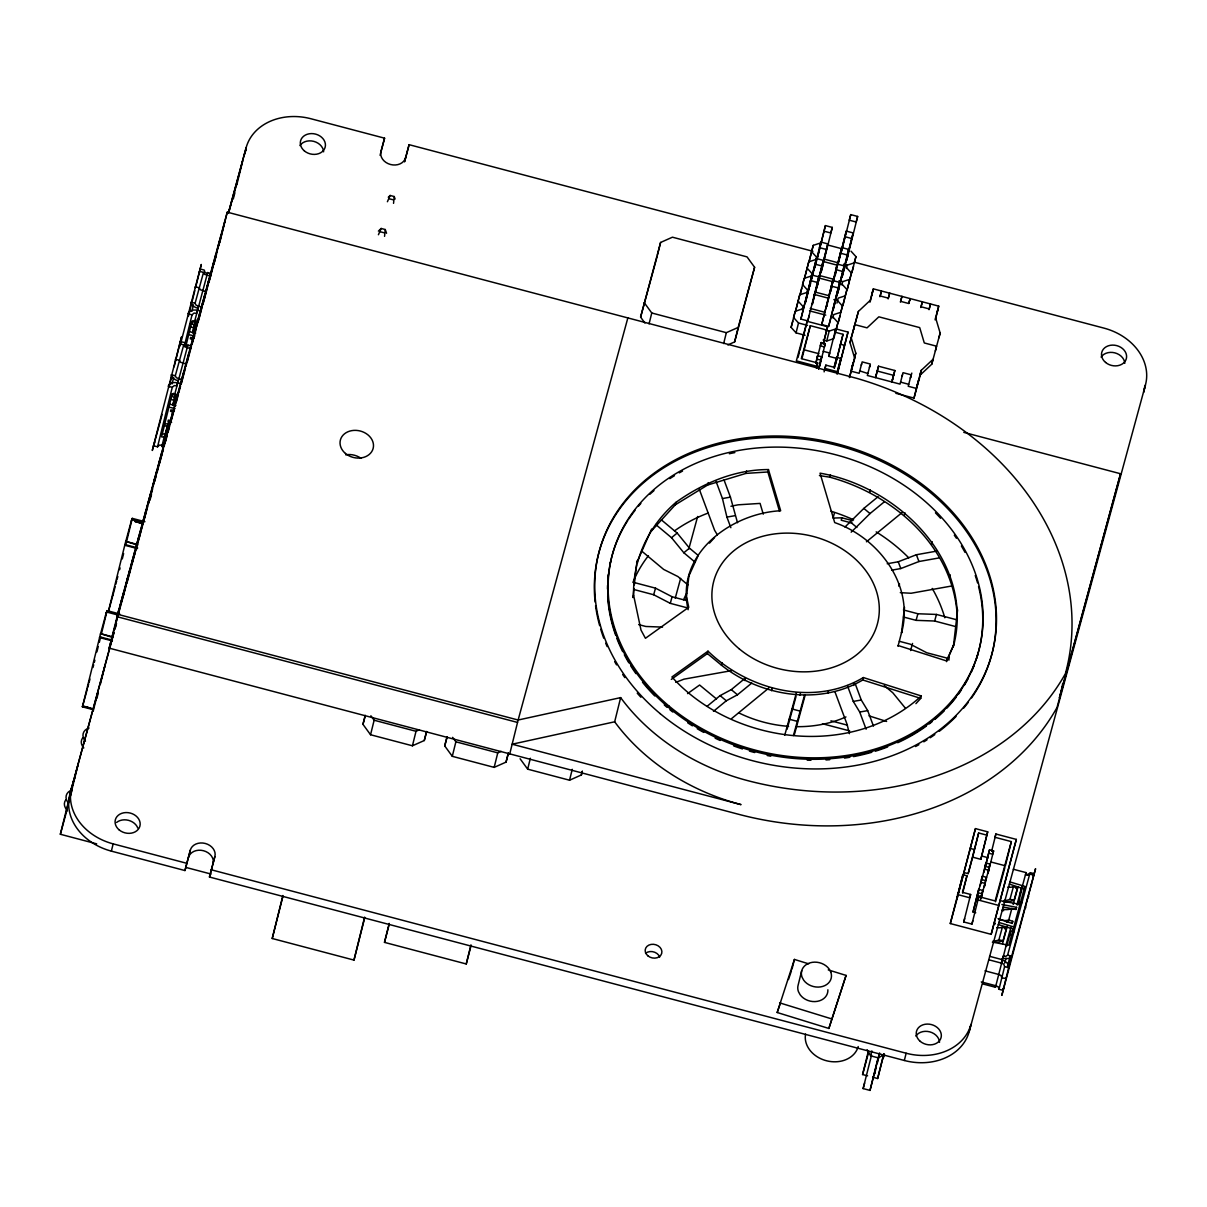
<?xml version="1.0" encoding="UTF-8"?>
<svg xmlns="http://www.w3.org/2000/svg" width="1207" height="1207" viewBox="0 0 1207 1207"><rect width="100%" height="100%" fill="white"/><g stroke="black" fill="none" stroke-linecap="round" stroke-linejoin="round"><path stroke-width="1.5" d="M633.947 588.488L632.996 597.556L633.584 595.142C632.709 559.294 648.913 525.709 675.86 502.414C702.866 483.102 734.852 469.523 768.452 469.568L780.673 510.727C730.25 513.473 675.271 554.481 688.141 609.716M634.324 584.852L636.421 564.891M686.074 599.954L689.106 574.366M904.526 607.408L901.493 633.011C914.74 585.395 878.666 537.749 834.686 522.586L820.036 473.159C897.631 486.632 974.23 560.289 953.983 644.282L946.575 661.647M953.379 646.711L957.604 609.807M1003.53 989.182L1003.409 988.05M1025.724 907.83L1025.618 906.698M106.865 611.557L106.638 612.628M119.749 613.986L107.106 610.636L101.539 633.313M132.046 519.282L125.83 544.613M144.931 521.696L132.287 518.361L131.819 520.338M937.07 312.613L938.744 306.14L873.355 288.865L871.68 295.353M859.64 371.409L862.16 361.889L870.338 364.046L867.335 375.468L900.045 384.113L903.032 372.676L911.21 374.834L908.222 386.27L916.385 388.428L914.001 398.099L895.835 393.301M861.692 363.79L861.255 365.178M881.472 291.279L880.144 295.971L888.322 298.129L889.68 293.21M889.695 293.18L889.514 293.95M875.935 375.981L878.515 366.204L894.855 370.519L891.867 381.955M901.961 296.424L901.78 297.194M902.564 374.577L902.142 375.981M1006.019 978.424L1001.795 977.957L1000.965 975.452L998.611 974.426L984.987 970.835M117.411 614.876L106.563 612.009L106.125 613.775L107.106 610.636M131.593 520.579L131.744 519.719L142.592 522.586M187.734 345.821L187.9 345.051L191.521 346.032M211.3 273.521L207.664 272.571L207.438 273.597L205.084 272.586L204.255 270.081L200.166 268.995L200.151 270.504M982.739 983.916L995.458 987.266L1006.321 944.809L1008.841 945.202L1024.879 886.406L1009.852 881.895M1026.056 872.586L1025.694 874.124L1028.243 874.396L1030.235 872.646L1034.324 873.717L1033.569 875.03M869.734 366.46L869.915 365.691L869.432 367.335M922.223 302.58L922.404 301.825L921.016 306.759L929.194 308.917L930.552 303.998L930.401 304.737M910.606 377.248L910.787 376.493L910.319 378.138M112.447 640.178L99.759 636.828L82.423 706.834L93.301 709.701M87.915 707.046L82.634 706.216L91.234 708.494M112.492 637.387L100.588 633.675L112.628 636.858M96.922 651.901L98.25 646.545M99.321 642.275L100.649 636.889M108.253 611.994L124.94 544.538L137.628 547.887M137.673 545.096L125.769 541.385L137.794 544.568M122.284 558.932L123.612 553.56M169.191 386.708L171.877 375.86M174.125 366.822L181.503 336.979L152.293 450.467L162.115 414.469M179.934 346.183L201.297 264.469L195.7 287.085M854.767 262.326L1103.983 328.123A54.964 44.403 13.9 0 1 1145.428 385.003L969.176 1031.668A54.964 44.403 13.9 0 1 904.345 1060.485L209.46 877.021L214.861 856.593A12.689 10.244 13.9 0 0 205.296 843.467A12.689 10.244 13.9 0 0 190.329 850.12L184.943 870.549L111.361 851.131A54.964 44.403 13.9 0 1 69.915 794.251L113.835 632.589M96.681 843.859L60.35 834.263L73.521 781.065M188.533 316.008L194.795 290.691M67.652 806.427L65.978 813.201L66.883 809.897A10.576 8.54 13.9 0 1 65.766 799.849M172.073 383.932L173.702 377.338M67.305 808.207L68.135 804.813M69.282 800.226L68.558 803.123A10.576 8.54 13.9 0 1 72.148 789.936M70.232 796.394L71.877 789.695M77.716 766.128L72.299 788.02M154.209 444.417L153.47 445.73L157.544 446.816L172.269 387.341L174.261 385.576L176.81 385.863L178.183 380.793L178.727 378.621L176.328 377.7L175.302 375.769L183.72 344.9L179.632 343.814L179.752 344.946M191.853 311.421L193.482 304.828M93.241 710.968L94.84 704.511M95.202 703.198L98.22 690.977M96.907 698.295L98.235 692.969M100.422 684.097L104.813 666.37M963.774 432.362L1120.549 473.748L1057 707.543A284.671 230.009 13.9 0 1 738.654 814.303L109.173 648.129L118.754 610.093M115.766 623.506L122.345 596.907M184.475 345.474L192.049 314.831L194.04 313.066L196.605 313.352L198.506 306.11L196.107 305.19L195.096 303.259L203.515 272.39L199.427 271.303L199.532 272.435M117.999 615.148L124.155 590.314M121.605 601.961L127.746 577.142M122.963 597.148L129.541 570.549M173.37 393.286L172.556 396.575L174.909 397.601L174.11 400.573L171.077 399.261M126.554 583.962L133.147 557.362M128.802 575.588L134.943 550.769M132.393 562.417L138.533 537.583M185.848 346.213L192.019 321.243L198.25 322.329M133.751 557.589L140.329 530.989M137.357 544.402L143.935 517.803M139.152 537.824L145.73 511.225M161.647 433.826L164.937 434.188L161.798 446.575L162.281 444.93M164.122 437.16L161.572 436.874L172.239 393.754L174.789 394.04L187.885 345.081M142.743 524.638L149.336 498.038M189.831 324.442L192.335 324.064L193.15 320.775M144.538 518.044L151.131 491.445M148.582 503.078L154.722 478.259M168.226 423.355L165.963 432.498L168.376 423.672M172.752 405.054L175.468 394.07M149.94 498.265L156.518 471.665M172.903 405.371L175.619 394.387M153.53 485.078L160.124 458.479M155.778 476.72L161.919 451.886M159.369 463.533L165.51 438.714M194.583 321.53L207.664 272.571M160.727 458.72L167.32 432.121M164.333 445.534L170.911 418.935M167.879 431.85L172.707 412.341M192.532 332.544L195.715 319.719M171.53 419.161L178.108 392.562M192.682 332.86L195.851 320.036M175.121 405.974L183.494 372.782M180.959 384.43L188.895 353.017M185.908 366.43L194.297 333.238M191.747 344.885L199.683 313.458M196.696 326.871L203.289 300.271M198.944 318.512L205.084 293.693M202.535 305.326L208.675 280.507M203.892 300.513L210.486 273.914M207.498 287.326L214.077 260.727M209.731 278.968L215.872 254.134M213.322 265.781L219.478 240.947M214.695 260.953L221.273 234.354M218.723 246.002L224.864 221.183M219.749 242.532L227.263 212.16L856.744 378.349A287.628 232.393 13.9 0 1 1065.374 673.702A284.671 230.009 13.9 0 1 747.042 780.461A204.149 164.952 13.9 0 1 620.654 697.616L518.135 720.021L117.547 614.272M233.268 199.049L234.596 193.678M236.813 184.716L242.577 161.436M228.485 213.096L246.168 147.586A54.964 44.403 13.9 0 1 310.999 118.769L384.58 138.186L380.084 155.341M111.361 851.131L113.156 843.874A54.964 44.403 13.9 0 1 71.711 786.994M184.943 870.549L190.329 850.12M209.46 877.021L214.861 856.593M404.601 161.482L409.098 144.674L812.93 251.282M409.098 144.674L404.617 161.813M364.665 917.969L353.983 960.093L272.224 938.503L282.876 895.519M282.906 896.379L272.224 938.503M426.705 731.638L424.276 740.525L412.432 745.79L370.549 734.746L362.96 724.336L365.208 715.268M370.549 734.746L374.14 720.232L370.881 715.781M353.983 960.093L364.62 917.109M412.432 745.79L416.023 731.291L419.402 729.782M424.276 740.525L426.524 731.457M471.077 945.443L466.249 963.971L384.49 942.38L389.197 923.385M389.333 923.868L384.49 942.38M508.449 753.228L506.035 762.115L494.176 767.38L452.293 756.321L444.719 745.926L446.967 736.858M452.293 756.321L455.884 741.807L452.64 737.356M494.176 767.38L497.767 752.866L501.146 751.373M506.035 762.115L508.268 753.047M509.761 753.877L518.135 720.021L627.851 317.924M466.249 963.971L470.941 944.96M581.397 774.939L582.302 771.318L581.397 774.939L569.553 780.22L527.67 769.161L530.356 758.268M644.93 323.038L640.6 317.094L660.591 242.456L672.45 237.191L747.027 256.88L754.601 267.275L734.61 341.928L727.836 344.93M657.453 255.145L660.591 242.456M649.064 323.868L651.765 312.99L644.191 302.595M569.553 780.22L572.239 769.327M637.205 560.667L636.617 563.081L651.629 529.028M614.665 721.801A204.149 164.952 13.9 0 0 741.053 804.631L512.145 744.206L614.665 721.801L620.654 697.616M651.026 531.442L675.256 504.828L675.86 502.414M723.657 343.557L726.342 332.679L738.201 327.414L754.601 267.275M734.61 341.928L738.201 327.414M675.256 504.828L707.649 485.018L708.237 482.604M707.649 485.018L745.986 473.385L746.575 470.971M671.318 679.39L707.393 653.575L707.996 651.161C747.872 690.057 813.593 707.166 863.352 677.549L921.318 695.971L920.715 698.385L915.932 703.651M805.084 335.259L796.062 332.876L791.113 327.384L795.247 311.285L802.338 308.962M799.743 294.795L795.609 310.908L799.743 294.795L806.834 292.486M811.33 276.011L804.254 278.319L800.105 294.433L801.795 288.201M808.75 261.844L804.601 277.942L808.75 261.844L815.826 259.52M813.246 245.353L809.097 261.466L813.246 245.353L820.322 243.045M796.062 332.876L798.506 322.993L793.557 317.501L795.247 311.285M802.187 309.807L803.002 306.518L798.053 301.026M806.683 293.331L807.498 290.042L802.549 284.55L804.254 278.319M800.89 319.07L811.919 275.045L818.814 276.856L807.785 320.896L800.89 319.07L811.919 275.045M811.179 276.856L811.994 273.551L807.045 268.06M815.676 260.365L816.49 257.076L811.542 251.584M823.31 260.38L812.281 304.42L823.31 260.38L816.415 258.554L805.386 302.595L806.895 297.043M807.332 295.293L816.415 258.554M811.179 280.869L820.911 242.079L827.806 243.905L816.777 287.93L827.806 243.905M814.8 267.894L825.407 225.603L832.302 227.414L821.273 271.454L822.782 265.902M817.184 258.826L825.407 225.603M779.541 511.361L767.863 471.982L768.452 469.568M863.352 677.549L862.764 679.963C818.965 706.05 760.35 696.137 721.469 665.193L722.058 662.779M799.954 350.317L807.136 321.303L827.58 326.705L823.295 343.965M801.976 358.539L810.319 325.679L826.674 329.994L823.249 343.814M821.741 324.577L832.77 280.537L839.665 282.363L830.144 320.836L828.621 326.403L821.741 324.577L832.77 280.537M826.659 306.352L837.266 264.061L844.161 265.887L833.117 309.912L844.161 265.887M830.733 291.626L832.03 286.376M832.89 282.876L841.762 247.586L848.657 249.396L837.613 293.437L839.137 287.885M833.102 282.559L841.762 247.586M837.824 264.65L846.258 231.11L853.153 232.921L842.109 276.961L853.153 232.921M838.035 264.333L846.258 231.11M841.445 251.66L850.754 214.62L857.649 216.445L846.605 260.486L848.129 254.918M815.841 362.749L817.592 355.718L821.68 356.789L818.633 369.101M815.932 363.413L821.182 342.532L825.271 343.618L819.583 366.249L820.488 362.96M816.4 368.135L817.682 362.96L801.327 358.645L810.319 325.679M828.621 326.403L839.665 282.363M818.602 368.889L821.68 356.789M823.129 340.027L826.735 340.978L829.179 331.095L836.255 328.772L837.96 322.556L833.011 317.064M832.86 317.909L833.675 314.62L840.751 312.296L842.456 306.065L837.507 300.573L833.886 299.623M836.949 303.078L838.171 298.129L845.247 295.821L846.952 289.589L842.003 284.098M841.852 284.943L842.667 281.653L849.743 279.345L851.448 273.114L846.499 267.622M846.348 268.467L847.163 265.178L854.239 262.854L855.944 256.638L850.995 251.147M744.81 680.552L745.413 678.138M824.109 371.862L825.86 365.118L834.037 367.275L836.723 357.378L840.811 358.464L836.964 374.004M824.577 370.293L825.86 365.118M835.244 365.087L837.039 358.494L828.862 356.337L835.742 328.862L848.008 332.091L837.402 373.702M836.255 328.772L833.811 338.654L826.735 340.978M835.923 330.793L837.96 322.556M842.456 306.065L838.307 322.178L840.012 315.962M845.247 295.821L842.803 305.703L846.952 289.589M849.743 279.345L847.299 289.227L851.448 273.114M855.944 256.638L851.795 272.737L853.5 266.521M834.158 367.743L836.723 357.378M834.339 368.376L843.029 334.309L834.852 332.151L835.742 328.862M837.039 358.494L843.029 334.309M848.008 332.091L837.537 372.752M851.207 337.794L855.778 353.138L854.586 357.966L850.015 342.637L851.207 337.794L858.403 311.421L870.172 300.407M853.605 329.451L854.797 324.608L867.064 327.851L878.832 316.822L919.719 327.61L924.29 342.954L936.557 346.198L935.365 351.026M858.403 311.421L850.015 342.637M771.575 690.751L772.163 688.337M849.396 377.61L855.778 353.138M870.172 301.72L873.325 288.895M957 612.221C951.116 544.402 892.516 494.251 829.843 477.187L830.446 474.758M875.513 377.625L878.515 366.204M852.73 520.685L841.837 517.803L841.234 520.217L852.142 523.099M799.924 695.111L800.528 692.682M869.644 492.35L870.247 489.936M827.957 693.316L828.56 690.887M931.759 364.212L932.951 359.384L921.182 370.398L919.99 375.241L931.759 364.212L940.147 333.011L935.576 317.667M935.576 318.995L937.975 309.324M938.955 337.839L940.147 333.011M853.726 685.485L854.33 683.071M828.258 969.9L846.062 975.407L828.862 1028.455L777.187 1012.507L794.417 959.429L808.66 963.835M792.018 969.1L794.417 959.429M904.375 515.193L904.963 512.779M801.704 970.73L798.114 985.229A15.223 12.296 13.9 0 0 798.461 991.686L800.135 994.764A15.223 12.296 13.9 0 0 817.38 1001.342A15.223 12.296 13.9 0 0 827.881 989.8M898.928 586.3L899.532 583.886M931.638 544.161L932.226 541.732M828.862 1028.455L846.062 975.407M949.592 577.248L950.181 574.834M867.607 1075.859L862.583 1074.532L868.24 1051.674M884.535 1054.299L878.364 1057.875L870.639 1055.838L871.861 1050.89M879.586 1052.926L870.006 1090.404L863.126 1088.578L871.56 1055.039M870.006 1090.404L878.243 1057.166M876.237 1066.928L874.456 1074.139L875.437 1070.564M877.233 1063.488L879.058 1056.125M872.616 1077.187L877.64 1078.515L883.735 1053.892M883.931 1054.028L877.64 1078.515M883.962 1055.039L883.086 1058.554L884.067 1054.948M904.345 1060.485L906.14 1053.228A54.964 44.403 13.9 0 0 970.971 1024.411L969.176 1031.668M990.826 861.964L1005.371 865.796L1011.345 841.611L995.006 837.296L995.896 834.007L1016.339 839.408L991.173 934.339L950.286 923.551L962.869 874.758L966.958 875.829L962.688 893.105M962.869 874.758L956.879 898.928L975.452 828.606L987.718 831.849L980.838 859.324L972.661 857.166L978.651 832.981L986.828 835.138L980.838 859.324M975.452 828.606L958.554 893.255M964.076 872.57L968.165 873.642L978.651 832.981M972.827 920.805L971.922 924.109L963.759 921.952L970.639 894.478L962.462 892.305L966.958 875.829M975.754 912.748L973.038 912.024L978.711 889.393L982.8 890.464L980.627 899.26M978.711 889.393L973.038 912.024M976.629 898.853L982.317 876.207L986.406 877.278L981.155 898.174M980.22 885.666L985.908 863.02L989.996 864.106L984.308 886.738L985.214 883.449L981.125 882.362M983.826 872.48L989.514 849.834L993.602 850.92L987.914 873.551L988.805 870.262L984.716 869.176L989.514 849.834M971.922 924.109L978.817 896.635L995.156 900.95L1011.345 841.611M991.626 851.282L995.896 834.007M980.597 899.034L982.8 890.464M991.173 934.339L1016.339 839.408M1001.569 961.587L1002.368 958.343M1003.092 988.835L1003.077 990.343L998.989 989.272L1004.601 966.626L1003.771 964.121L1001.403 963.111L1003.273 955.959L1005.808 956.351L1007.604 955.159L1029.722 874.079L1033.811 875.15L1033.192 876.086M1145.428 385.003L1143.632 392.245A54.964 44.403 13.9 0 0 1144.704 386.542M998.551 919.131A10.622 6.231 20.7 0 0 1008.72 919.96L1012.733 921.303L1012.19 923.476L998.053 918.587M1009.369 936.33L1009.912 934.158M1001.901 904.481L1016.55 907.317L1016.007 909.49L1003.198 907.015M1020.232 893.331L1021.439 888.473M1009.324 884.067L1021.816 888.216L1026.041 872.601L1013.322 869.251M233.992 195.534L234.761 192.441M909.776 300.09L910.138 298.582L908.765 303.515L900.588 301.358L901.946 296.439M94.297 662.447L94.885 660.184M119.614 569.689L120.066 567.894M115.797 584.263L116.641 580.989M89.016 682.709L89.967 679.058M114.197 590.419L115.148 586.768M879.963 296.741L881.05 292.667M888.141 298.898L889.227 294.825M900.407 302.127L901.478 298.069M920.835 307.529L921.922 303.47M929.013 309.686L930.099 305.627M1019.477 899.185L1018.934 901.267M112.251 640.902L99.562 637.552L100.588 633.675M137.432 548.612L124.743 545.262L125.769 541.385M92.984 667.501L93.678 664.846M117.049 579.496L117.833 576.493M908.841 303.259L909.656 300.226M897.978 646.303L902.082 630.582M87.764 687.432L88.624 684.143M112.945 595.142L114.197 590.404M229.104 211.346L232.197 199.834M918.482 380.296L916.807 386.768L917.29 385.124M100.453 634.203L105.718 614.891M125.634 541.928L130.884 522.601M87.387 688.729L82.423 706.834L82.77 705.688M108.404 611.708L113.036 594.749M164.982 434.852L168.256 422.842M227.263 212.16L116.958 616.686L517.531 722.435M109.173 648.129L126.116 585.606M126.961 582.921L136.904 546.062M137.839 543.075L147.692 506.502M148.717 503.213L152.67 488.729M154.647 481.487L156.125 476.056M157.106 472.435L158.932 465.314M159.58 463.367L163.428 448.823M165.51 441.641L167.004 436.21M167.984 432.574L169.719 425.754M170.459 423.521L174.411 409.037M176.388 401.795L177.867 396.349M178.711 392.803L180.522 386.21M185.456 368.075L181.322 383.675L177.625 382.71M187.251 361.934L191.31 346.65M192.2 343.829L196.258 328.53M198.129 322.088L202.097 307.106L198.506 306.11M203.078 303.983L207.046 288.971M209.007 282.242L212.885 267.547M213.941 264.137L216.491 254.36M114.831 628.968L116.325 623.506M150.015 499.985L151.509 494.538M228.334 212.975L246.168 147.586M69.915 794.251L114.031 632.589M115.027 628.953L116.506 623.506M74.698 778.349L75.045 777.021M70.308 796.469L71.756 791.128M60.35 834.263L67.2 809.173M384.58 138.186L380.974 151.373A12.689 10.244 13.9 0 0 390.54 164.499A12.689 10.244 13.9 0 0 405.507 157.845M387.402 201.735L390.148 195.474L394.236 196.545L395.096 199.034M378.425 234.731L381.171 228.47L385.259 229.541L386.557 233.268M384.55 236.346L385.259 229.541M393.542 203.349L394.236 196.545M362.96 724.336L364.906 717.23M444.719 745.926L447.148 737.039M640.6 317.094L657 256.955M688.367 608.132L670.292 603.349L653.696 594.749L655.492 588.156L633.931 582.468M670.292 603.349L672.088 596.756L655.492 588.156M675.226 598.219L680.642 578.379M688.805 548.929L697.661 516.46M791.113 327.384L792.803 321.168M820.911 242.079L819.402 247.631L826.297 249.457M809.882 286.119L810.636 283.343M818.814 276.856L817.305 282.423L810.41 280.597M832.302 227.414L830.793 232.981L823.898 231.156M807.136 321.303L796.348 360.848L816.777 366.249L817.682 362.96M807.785 320.896L809.293 315.344M797.993 357.513L799.456 352.112M837.266 264.061L835.757 269.614L842.652 271.439M850.754 214.62L849.245 220.187L856.14 221.997L857.649 216.445M826.614 306.714L827.368 303.938M835.229 275.136L835.983 272.36M817.592 355.718L816.686 359.007L820.775 360.093M821.182 342.532L820.292 345.821L824.381 346.907L825.271 343.618M826.674 329.994L827.58 326.705M848.657 249.396L847.148 254.964L840.253 253.138M828.862 356.337L829.767 353.032L823.219 351.312M840.811 358.464L837.22 371.65L824.954 368.407M869.87 301.946L872.872 290.51M849.577 377.233L854.978 357.453M834.414 513.126L833.056 518.059L841.837 517.803M784.761 735.169L796.439 692.743M787.1 729.179L795.971 696.711M793.421 735.546L804.616 694.9M794.297 734.942L805.129 695.262M894.855 370.519L892.29 380.296L892.758 378.651M910.908 376.373L911.813 373.084M916.385 388.428L921.182 370.398M935.093 319.87L938.729 306.156M914.001 398.099L920.866 372.933M903.439 617.003L916.098 620.353L917.893 613.76L936.451 614.438L956.216 619.644M910.606 650.543L912.537 643.437M916.098 620.353L934.656 621.017L936.451 614.438M862.583 1074.532L868.497 1052.806M863.126 1088.578L864.634 1083.026M950.286 923.551L957.589 896.816M968.165 873.642L972.661 857.166M970.639 894.478L969.734 897.767L957.468 894.523M986.828 835.138L987.718 831.849M963.759 921.952L964.649 918.648M982.317 876.207L981.412 879.496L985.5 880.582L986.406 877.278M985.908 863.02L985.018 866.324L989.106 867.395L989.996 864.106M978.817 896.635L977.911 899.924L998.355 905.325M993.602 850.92L992.697 854.209L988.608 853.138M995.549 901.75L1004.873 867.592M1120.549 473.748L1059.399 697.872A287.628 232.393 13.9 0 0 1062.748 683.343M993.105 940.947A10.954 6.442 9.8 0 0 998.913 939.861L1002.353 927.217L1006.382 928.545L1003.062 940.691A16.249 9.55 9.8 0 1 992.38 942.199M1004.179 900.407A10.954 6.442 9.8 0 0 1009.972 899.321L1013.412 886.677L1017.441 888.005L1014.121 900.15A16.249 9.55 9.8 0 1 1003.439 901.659M1016.55 907.317L1016.007 909.293L1011.843 908.494L1008.177 922.148A15.827 9.279 20.7 0 1 1006.412 922.148M1002.489 943.738L1007.362 925.89M1013.201 904.481L1018.074 886.632M1005.703 945.971L1010.938 927.368M1016.943 904.767L1021.831 886.858M1012.19 923.28L1012.733 921.303M1006.563 946.424L1010.742 931.11M1017.863 905.009L1022.073 888.412L1025.362 888.759M1004.707 963.095L1006.065 958.102M1007.423 966.264L1010.153 956.276M232.634 198.265L236.663 184.445M876.418 374.336L875.95 375.965M995.911 985.636L995.458 987.266M130.718 523.265L131.744 519.719M105.537 615.555L106.563 612.009M867.863 373.506L859.761 370.896L859.158 373.31L850.995 371.153M900.573 382.136L908.75 384.294M132.287 518.361L131.412 520.821M154.164 443.618L154.783 442.682M1031.517 885.033L1030.778 886.36M1028.726 896.363L1027.972 897.676M777.187 1012.507L780.16 1003.832M788.458 979.526L791.43 970.835M688.518 576.78L698.204 555.507M953.983 644.282L946.424 660.893L898.144 645.534M157.544 446.816L159.535 445.051L162.1 445.338M709.475 543.12L714.499 537.613M921.318 695.971C852.398 759.399 732.966 744.598 671.922 676.976L707.996 651.161M1029.722 874.079L1027.926 875.271L1025.392 874.879M844.991 527.021L863.835 508.403L878.123 496.68M851.176 532.181L870.021 513.563L884.293 501.856M388.292 197.239L390.148 195.474M378.379 231.11L381.171 228.47M655.748 524.517L671.514 537.688L677.172 533.056L689.469 548.129L698.038 555.295M671.514 537.688L683.826 552.761L689.469 548.129M866.445 541.792L902.157 512.507M707.272 706.155L720.126 695.609L731.291 689.635L744.176 679.058M713.458 711.33L726.312 700.784L737.462 694.794L751.78 683.056M731.578 718.603L768.799 688.065M687.583 693.618L699.607 685.018L713.684 696.635A110.139 89.001 13.9 0 0 716.52 698.928M887.205 563.744L898.264 561.768L916.4 554.737L936.753 551.101M891.581 570.202L900.799 568.557L918.934 561.527L939.287 557.89M675.784 682.347L684.022 679.149L731.97 670.579M716.053 481.382L722.45 498.551L730.431 497.133L737.522 522.752M722.45 498.551L726.916 517.109L734.897 515.691M951.795 585.983L911.074 593.256L900.301 592.667M847.374 685.546L853.289 701.418L861.27 700L867.697 710.621L873.461 726.086M853.289 701.418L859.716 712.055L867.697 710.621M745.986 473.385L767.863 471.982M662.537 627.097L645.836 626.478L638.654 624.592M188.79 331.578L195.67 333.072M188.714 334.626L194.855 336.029M169.01 404.089L175.89 405.582M168.92 407.136L175.075 408.539M164.831 423.687L167.381 423.959M164.077 425.784L167.32 426.267M1021.816 888.216L1025.06 888.699M1019.975 904.405L999.607 900.573M1013.82 926.946L998.793 922.435M1014.001 929.239L998.249 924.607M819.432 475.588L829.843 477.187M1009.972 899.321L1014.121 900.15M998.913 939.861L1003.062 940.691M993.391 942.245L1006.321 944.809M171.107 420.685L168.346 420.096L167.984 421.545L171.62 422.314M174.789 394.04L178.47 394.84M844.749 236.663L851.644 238.488M827.534 244.946L841.973 248.763M823.702 258.977L838.141 262.794M843.557 264.227L847.163 265.178M823.038 261.436L837.477 265.238M814.906 264.122L821.801 265.932M819.206 275.468L833.645 279.27M839.061 280.703L842.667 281.653M818.542 277.912L832.981 281.714M831.261 286.104L838.156 287.915M814.71 291.943L829.149 295.745M814.046 294.387L828.485 298.204M810.214 308.419L824.653 312.236M389.257 198.763L393.346 199.849M809.55 310.863L825.784 315.148M798.506 322.993L807.528 325.377M825.573 330.145L829.179 331.095M840.328 344.206L844.417 345.277M380.265 231.759L384.354 232.845M804.345 349.864L818.874 353.696M877.308 371.047L893.663 375.362M651.765 312.99L726.342 332.679M210.561 276.207L204.526 274.321L203.515 272.39M206.125 291.566L200.317 289.755L199.306 287.824L195.217 286.738L195.323 287.87M195.096 303.259L191.008 302.172L191.113 303.304A8.313 4.903 15.3 0 0 197.963 308.283M197.405 310.199L201.041 311.15M192.049 314.831L187.96 313.76L188.714 312.432A8.313 6.714 13.9 0 1 197.405 310.38M190.766 348.717L184.746 346.831L183.72 344.9M186.331 364.076L180.537 362.266L179.511 360.335L175.422 359.248L175.543 360.38M175.302 375.769L171.213 374.683L171.334 375.815A8.313 4.903 15.3 0 0 178.183 380.793M178.727 378.621L182.348 379.571M172.269 387.341L168.18 386.27L168.935 384.942A8.313 6.714 13.9 0 1 177.625 382.891M903.424 609.942L917.893 613.76M934.656 621.017L956.216 626.72M899.351 641.294L910.214 644.161L926.795 652.761L948.355 658.449M672.088 596.756L686.557 600.588M633.931 589.529L653.696 594.749M135.169 521.545L142.396 523.461M135.124 521.59L140.54 523.008M792.018 708.977L800.181 711.134M830.944 720.82L847.254 725.12L849.426 733.66M822.495 723.747L849.683 730.914M789.122 719.191L797.299 721.348M970.066 848.385L974.155 849.472M981.744 856.035L988.277 857.755M374.14 720.232L416.023 731.291M455.884 741.807L497.767 752.866M977.821 892.682L981.91 893.768M977.534 895.549L981.608 896.635M82.619 706.11L91.687 708.509M1007.604 955.159L1011.692 956.231L1011.059 957.166A8.313 4.903 15.3 0 1 1002.745 958.147M989.574 956.306L1002.293 959.671M988.684 959.761L1001.403 963.111M1004.601 966.626L1008.675 967.712L1008.705 966.203A8.313 6.714 13.9 0 0 1002.217 960.138M981.276 981.91L995.805 985.742L998.159 986.768L998.989 989.272M113.156 843.874L186.738 863.292M211.255 869.779L906.14 1053.228M185.697 867.365L211.134 874.079M779.586 1002.836L831.246 1018.768M194.221 338.443L190.661 337.326L190.314 338.775L192.999 339.62M174.442 410.953L170.881 409.837L170.519 411.285L173.22 412.13M862.764 679.963L920.715 698.385M869.025 715.872L886.602 721.454M1010.802 930.853L1013.865 932.045M187.658 346.107L185.305 345.096L184.475 342.592L180.386 341.506L180.356 343.014M190.872 326.75L193.889 328.063L194.689 325.09L192.335 324.064M707.393 653.575L721.469 665.193M863.835 508.403L870.021 513.563M850.724 522.314L856.895 527.489M884.248 685.621L892.818 692.788L905.129 707.86M661.391 519.885L677.172 533.056M683.826 552.761L695.247 562.311M687.93 584.912L677.942 576.569L663.669 569.432L642.169 551.463M731.291 689.635L737.462 694.794M720.126 695.609L726.312 700.784M520.096 758.75L527.67 769.161M717.35 534.852L714.604 530.295L699.23 489.076M867.124 1049.698L870.639 1055.838M916.4 554.737L918.934 561.527M898.264 561.768L900.799 568.557M855.356 684.113L861.27 700M859.716 712.055L866.113 729.224M834.912 691.702L847.405 725.226M724.034 479.964L730.431 497.133M726.916 517.109L730.854 527.7M763.262 514.152L760.078 503.41L738.201 504.813A163.82 132.363 13.9 0 0 730.944 506.276M686.677 597.54L688.744 607.287L645.443 638.292L641.008 630.114L633.584 595.142M188.533 857.362A12.689 10.244 13.9 0 1 203.5 850.724A12.689 10.244 13.9 0 1 213.066 863.85M645.564 953.289A8.449 6.835 13.9 0 1 659.716 957.03M299.94 145.564A12.689 10.244 13.9 0 1 313.79 141.37A12.689 10.244 13.9 0 1 323.627 151.826M116.566 822.465A12.689 10.244 13.9 0 1 137.809 828.077M244.372 154.843A54.964 44.403 13.9 0 1 246.364 149.366M1101.101 357.076A12.689 10.244 13.9 0 1 1114.951 352.882A12.689 10.244 13.9 0 1 1124.788 363.337M915.857 1036.044A12.689 10.244 13.9 0 1 929.692 1031.834A12.689 10.244 13.9 0 1 939.544 1042.29M632.921 582.438A163.82 132.363 13.9 0 1 648.415 555.718M674.487 530.884A163.82 132.363 13.9 0 1 708.102 513.066M830.974 511.195A163.82 132.363 13.9 0 1 853.605 519.81M876.176 531.88A163.82 132.363 13.9 0 1 908.75 557.83M932.226 588.428A163.82 132.363 13.9 0 1 944.809 617.773M949.185 656.533A163.82 132.363 13.9 0 1 948.898 660.199M845.956 716.928A110.139 89.001 13.9 0 1 795.926 726.659M788.609 726.342A110.139 89.001 13.9 0 1 738.609 712.779M683.615 599.743A110.139 89.001 13.9 0 1 686.708 593.18M595.126 602.052A202.942 163.971 13.9 0 1 836.27 445.172A202.942 163.971 13.9 0 1 971.544 697.902M968.301 702.323A202.942 163.971 13.9 0 1 963.684 708.102M956.11 716.415A202.942 163.971 13.9 0 1 939.272 731.291M934.822 734.595A202.942 163.971 13.9 0 1 930.19 737.779M927.036 739.831A202.942 163.971 13.9 0 1 923.808 741.822M918.874 744.704A202.942 163.971 13.9 0 1 915.51 746.529M640.917 697.239A202.942 163.971 13.9 0 1 637.236 693.165M624.864 677.625A202.942 163.971 13.9 0 1 622.691 674.502M616.566 664.891A202.942 163.971 13.9 0 1 614.665 661.617M607.166 646.605A202.942 163.971 13.9 0 1 605.718 643.225M603.741 638.171A202.942 163.971 13.9 0 1 600.724 629.285M599.683 625.679A202.942 163.971 13.9 0 1 595.564 605.688M978.545 586.527A189.408 153.048 13.9 0 1 771.439 755.31A189.408 153.048 13.9 0 1 627.776 520.549M628.787 519.01A189.408 153.048 13.9 0 1 635.033 510.365M638.473 506.171A189.408 153.048 13.9 0 1 640.857 503.425M649.864 494.282A189.408 153.048 13.9 0 1 653.983 490.6M669.825 478.636A189.408 153.048 13.9 0 1 674.487 475.679M679.269 472.872A189.408 153.048 13.9 0 1 682.528 471.077M729.345 453.741A189.408 153.048 13.9 0 1 734.867 452.58M935.455 512.869A189.408 153.048 13.9 0 1 940.57 518.241M954.299 535.199A189.408 153.048 13.9 0 1 956.412 538.231M961.391 546.017A189.408 153.048 13.9 0 1 965.042 552.399M975.256 575.558A189.408 153.048 13.9 0 1 977.549 582.845M978.123 653.243A189.408 153.048 13.9 0 1 976.584 658.434M974.155 665.329A189.408 153.048 13.9 0 1 971.303 672.103M968.044 678.711A189.408 153.048 13.9 0 1 964.408 685.138M961.451 689.8A189.408 153.048 13.9 0 1 958.433 694.161M956.306 697.027A189.408 153.048 13.9 0 1 946.907 708.071M944.342 710.697A189.408 153.048 13.9 0 1 934.867 719.417M932.076 721.695A189.408 153.048 13.9 0 1 929.269 723.898M926.388 726.041A189.408 153.048 13.9 0 1 897.706 742.727M887.643 746.952A189.408 153.048 13.9 0 1 875.407 751.192M871.816 752.263A189.408 153.048 13.9 0 1 853.515 756.608M849.879 757.257A189.408 153.048 13.9 0 1 844.478 758.102M829.722 759.686A189.408 153.048 13.9 0 1 825.98 759.927M810.968 760.244A189.408 153.048 13.9 0 1 807.211 760.169M770.79 756.201A189.408 153.048 13.9 0 1 767.169 755.476M754.707 752.549A189.408 153.048 13.9 0 1 749.441 751.101M742.441 748.943A189.408 153.048 13.9 0 1 733.735 745.941M720.126 740.449A189.408 153.048 13.9 0 1 715.163 738.186M703.741 732.408A189.408 153.048 13.9 0 1 697.224 728.726M692.426 725.829A189.408 153.048 13.9 0 1 687.703 722.812M672.752 712.009A189.408 153.048 13.9 0 1 669.93 709.746M667.124 707.393A189.408 153.048 13.9 0 1 664.288 704.933M654.782 695.956A189.408 153.048 13.9 0 1 642.501 682.242M635.938 673.612A189.408 153.048 13.9 0 1 630.778 665.947M628.847 662.809A189.408 153.048 13.9 0 1 624.336 654.813M622.676 651.584A189.408 153.048 13.9 0 1 616.883 638.488M615.615 635.063A189.408 153.048 13.9 0 1 607.694 596.409M607.498 589.076A189.408 153.048 13.9 0 1 607.559 585.41M608.011 578.062A189.408 153.048 13.9 0 1 608.388 574.411M609.807 565.374A189.408 153.048 13.9 0 1 610.561 561.813M345.715 454.828A16.913 13.669 13.9 0 1 360.953 458.283M85.471 741.158A10.576 8.54 13.9 0 1 89.062 727.987M83.796 747.933A10.576 8.54 13.9 0 1 82.664 737.884M858.207 1046.529A27.052 21.862 13.9 0 1 827.157 1060.923A27.052 21.862 13.9 0 1 805.567 1034.097M1018.753 901.72A8.313 4.903 15.3 0 1 1021.816 902.896M1002.353 927.217A10.954 6.427 20.7 0 1 996.741 927.655M1006.382 928.545A16.34 9.581 20.7 0 1 1004.933 929.013M1017.441 888.005A16.34 9.581 20.7 0 1 1015.992 888.473M1011.843 908.494A10.622 6.246 9.4 0 1 1002.926 909.293M1013.412 886.677A10.954 6.427 20.7 0 1 1007.8 887.115M1003.681 910.666A15.842 9.324 9.4 0 1 1001.75 910.304M995.322 923.838A5.039 2.972 15.3 0 1 994.13 924.034M995.277 923.204A4.059 2.399 15.3 0 1 994.402 923.461M851.463 369.251L853.093 363.02L851.463 369.251M1009.927 962.688L1001.84 995.368L1035.576 868.693L1009.927 962.688M830.778 972.042L829.103 968.965A15.223 12.296 13.9 0 0 810.033 962.839A15.223 12.296 13.9 0 0 802.052 977.172L803.726 980.25A15.223 12.296 13.9 0 0 822.812 986.391A15.223 12.296 13.9 0 0 830.778 972.042M647.887 955.838A8.449 6.835 13.9 0 0 661.708 953.364A8.449 6.835 13.9 0 0 651.011 944.417A8.449 6.835 13.9 0 0 647.887 955.838M1105.582 362.447A12.689 10.244 13.9 0 0 1126.312 358.751A12.689 10.244 13.9 0 0 1110.244 345.323A12.689 10.244 13.9 0 0 1105.582 362.447M304.42 150.95A12.689 10.244 13.9 0 0 325.151 147.239A12.689 10.244 13.9 0 0 309.083 133.811A12.689 10.244 13.9 0 0 304.42 150.95M119.161 829.903A12.689 10.244 13.9 0 0 139.891 826.192A12.689 10.244 13.9 0 0 123.838 812.779A12.689 10.244 13.9 0 0 119.161 829.903M920.322 1041.415A12.689 10.244 13.9 0 0 941.053 1037.703A12.689 10.244 13.9 0 0 925 1024.29A12.689 10.244 13.9 0 0 920.322 1041.415M660.108 713.578A202.942 163.971 13.9 0 0 991.807 654.269A202.942 163.971 13.9 0 0 734.882 439.559A202.942 163.971 13.9 0 0 660.108 713.578M669.146 706.17A189.408 153.048 13.9 0 0 978.726 650.814A189.408 153.048 13.9 0 0 738.925 450.422A189.408 153.048 13.9 0 0 669.146 706.17M739.152 648.778A84.55 68.316 13.9 0 0 877.353 624.064A84.55 68.316 13.9 0 0 770.292 534.595A84.55 68.316 13.9 0 0 739.152 648.778M345.474 453.485A16.913 13.669 13.9 0 0 373.114 448.536A16.913 13.669 13.9 0 0 351.705 430.643A16.913 13.669 13.9 0 0 345.474 453.485"/></g></svg>
